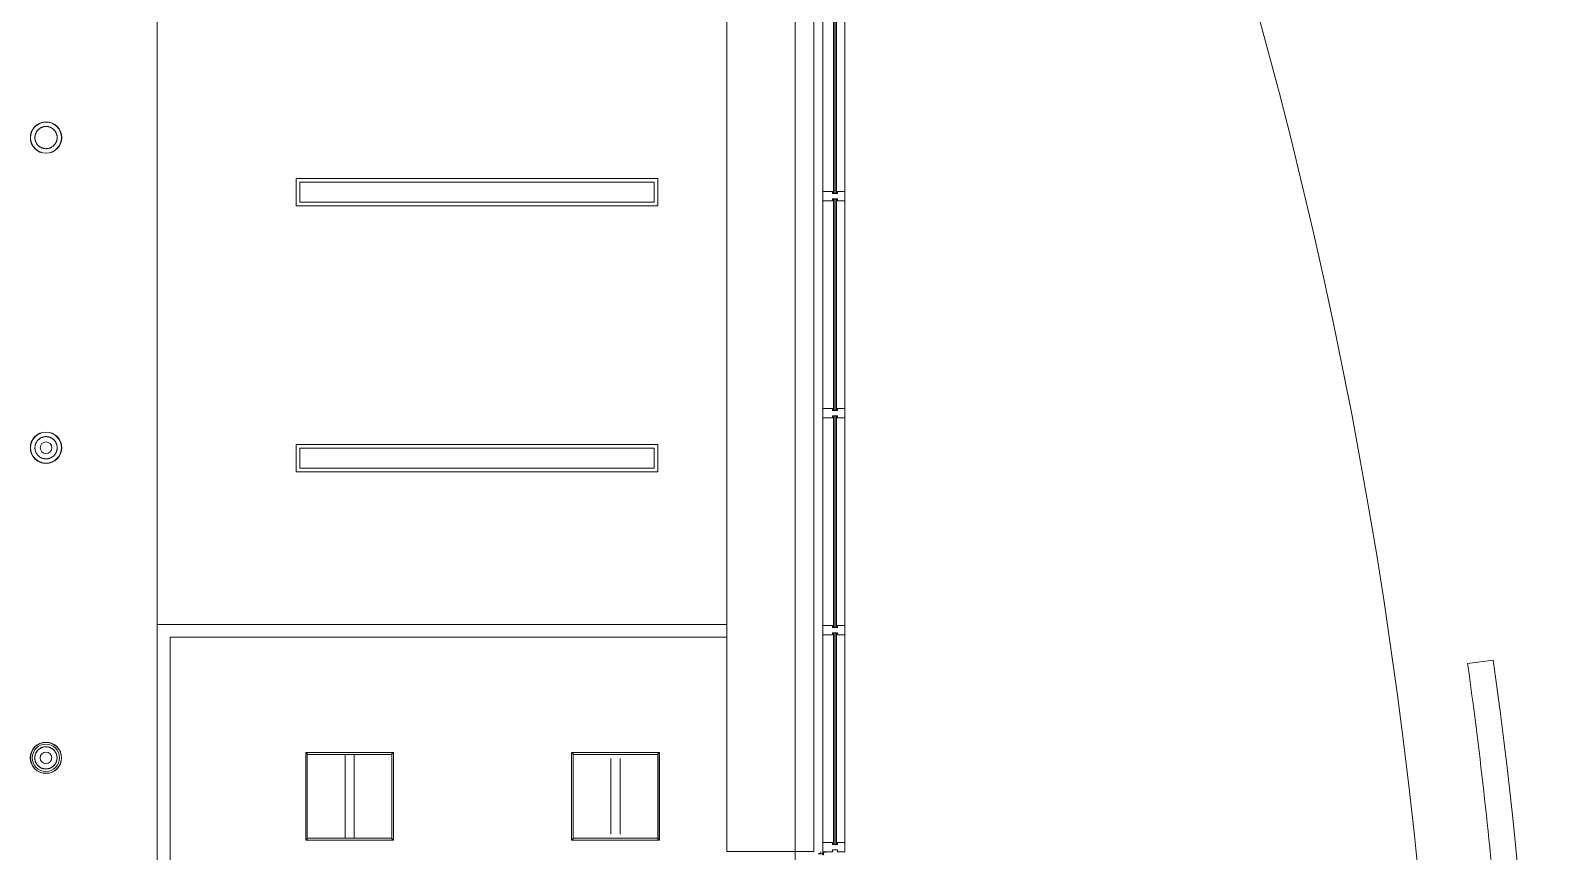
# Model space of a CAD drawing. Header units: inches. Extents: x 6512 to 15357, y -630 to 1499.
# Drawn here: x 14880.1 to 15289.7, y 232.3 to 454.8 of the extents above; entities that cross this region are included whole.
import ezdxf

# ---------------------------------------------------------------- set-up
doc = ezdxf.new("R2010")
doc.units = ezdxf.units.IN
doc.header["$MEASUREMENT"] = 0
for name, color, linetype, lineweight in [('A-CLNG', 13, 'Continuous', 18), ('E-LITE-EQPM', 33, 'Continuous', 25), ('P-SANR-FIXT', 6, 'Continuous', 18)]:
    doc.layers.add(name, color=color, linetype=linetype, lineweight=lineweight)

# ---------------------------------------------------------------- blocks, each defined once
blk = doc.blocks.new('Lighting-Troffer-Cooper-Metalux-Encounter-22EN-24EN-LD2 - See Type Catalog-5549915-3RD FLOOR RCP - NEW')
at = {"layer": 'E-LITE-EQPM', "lineweight": 9}
for p, q in [((-11.875, 11.84375), (-11.875, 11.59375)), ((11.875, 11.84375), (-11.875, 11.84375)), ((-11.875, 11.59375), (-11.46875, 11.59375)), ((-11.875, 11.59375), (-11.46875, 11.59375)), ((-11.875, 11.59375), (-11.875, -11.59375)), ((-11.46875, 11.59375), (-11.46875, 11.34375)), ((-11.46875, -11.59375), (-11.46875, 11.59375)), ((11.46875, 11.34375), (-11.46875, 11.34375)), ((-1.25, 11.34375), (-1.25, -11.34375)), ((1.25, -11.34375), (1.25, 11.34375)), ((11.46875, 11.34375), (11.46875, 11.59375)), ((11.46875, 11.59375), (11.875, 11.59375)), ((11.46875, 11.59375), (11.875, 11.59375)), ((11.46875, -11.59375), (11.46875, 11.59375)), ((11.875, 11.59375), (11.875, 11.84375)), ((11.875, 11.59375), (11.875, -11.59375)), ((-11.46875, -11.59375), (-11.875, -11.59375)), ((-11.875, -11.59375), (-11.875, -11.84375)), ((-11.46875, -11.59375), (-11.875, -11.59375)), ((-11.875, -11.84375), (11.875, -11.84375)), ((-11.46875, -11.34375), (11.46875, -11.34375)), ((-11.46875, -11.34375), (-11.46875, -11.59375)), ((11.46875, -11.59375), (11.46875, -11.34375)), ((11.875, -11.59375), (11.46875, -11.59375)), ((11.875, -11.59375), (11.46875, -11.59375)), ((11.875, -11.84375), (11.875, -11.59375))]:
    blk.add_line(p, q, dxfattribs=at)
blk = doc.blocks.new('Lighting-Focal_Point-Seem_6_LED_Linear - Not A Type - Load Type Catalog 8_-5149743-3RD FLOOR RCP - NEW')
at = {"layer": 'E-LITE-EQPM', "lineweight": 9}
for p, q in [((49, 3.7), (-49, 3.7)), ((-49, 3.7), (-49, -3.7)), ((-48, -2.7), (-48, 2.7)), ((-48, 2.7), (48, 2.7)), ((-48, 2.7), (-48, -2)), ((-47.95, 2.7), (-48, 2.7)), ((48, 2.7), (-47.95, 2.7)), ((-47.95, 2.7), (-47.95, -2.7)), ((-47.95, -2), (-47.95, 2.7)), ((48, 2.7), (47.95, 2.7)), ((47.95, 2.7), (47.95, -2.7)), ((48, -2.7), (48, 2.7)), ((48, 2.7), (48, -2.7)), ((48, -2.7), (48, 2.7)), ((49, -3.7), (49, 3.7)), ((-49, -3.7), (49, -3.7)), ((-48, -2), (-47.95, -2)), ((48, -2.7), (-48, -2.7)), ((-47.95, -2.7), (48, -2.7)), ((47.95, -2.7), (48, -2.7))]:
    blk.add_line(p, q, dxfattribs=at)
blk = doc.blocks.new('KREON Holon 80 - KREON Holon 80 - Pendant Mounted Cable-5584111-3RD FLOOR RCP - NEW')
at = {"layer": 'E-LITE-EQPM', "lineweight": 9, "flags": 128}
for points in [[(14.62, 0), (14.62, 0.12), (14.63, 0.24), (14.64, 0.36), (14.66, 0.48), (14.68, 0.6), (14.71, 0.71), (14.74, 0.83), (14.77, 0.95), (14.81, 1.06), (14.86, 1.17), (14.91, 1.28), (14.96, 1.39), (15.02, 1.49), (15.08, 1.6), (15.14, 1.7), (15.21, 1.8), (15.29, 1.89), (15.37, 1.98), (15.45, 2.07), (15.53, 2.16), (15.62, 2.24), (15.71, 2.32), (15.8, 2.39), (15.9, 2.46), (16, 2.53), (16.1, 2.59), (16.21, 2.65), (16.32, 2.71), (16.43, 2.76), (16.54, 2.8), (16.65, 2.84), (16.76, 2.88), (16.88, 2.91), (17, 2.94), (17.12, 2.96), (17.23, 2.98), (17.35, 3), (17.47, 3), (17.59, 3.01), (17.71, 3.01), (17.83, 3), (17.95, 2.99), (18.07, 2.97), (18.19, 2.95), (18.31, 2.93), (18.43, 2.9), (18.54, 2.87), (18.66, 2.83), (18.77, 2.78), (18.88, 2.74), (18.99, 2.68), (19.09, 2.63), (19.2, 2.57), (19.3, 2.5), (19.4, 2.43), (19.49, 2.36), (19.59, 2.28), (19.68, 2.2), (19.76, 2.12), (19.84, 2.03), (19.92, 1.94), (20, 1.85), (20.07, 1.75), (20.14, 1.65), (20.2, 1.55), (20.26, 1.45), (20.32, 1.34), (20.37, 1.23), (20.42, 1.12), (20.46, 1.01), (20.5, 0.89), (20.53, 0.78), (20.56, 0.66), (20.59, 0.54), (20.6, 0.42), (20.62, 0.31), (20.63, 0.19), (20.63, 0.06), (20.63, 0)], [(20.63, 0), (20.63, -0.12), (20.63, -0.24), (20.61, -0.36), (20.6, -0.48), (20.57, -0.6), (20.55, -0.71), (20.52, -0.83), (20.48, -0.95), (20.44, -1.06), (20.4, -1.17), (20.35, -1.28), (20.29, -1.39), (20.24, -1.49), (20.18, -1.6), (20.11, -1.7), (20.04, -1.8), (19.97, -1.89), (19.89, -1.98), (19.81, -2.07), (19.72, -2.16), (19.63, -2.24), (19.54, -2.32), (19.45, -2.39), (19.35, -2.46), (19.25, -2.53), (19.15, -2.59), (19.04, -2.65), (18.94, -2.71), (18.83, -2.76), (18.72, -2.8), (18.6, -2.84), (18.49, -2.88), (18.37, -2.91), (18.26, -2.94), (18.14, -2.96), (18.02, -2.98), (17.9, -3), (17.78, -3), (17.66, -3.01), (17.54, -3.01), (17.42, -3), (17.3, -2.99), (17.18, -2.97), (17.06, -2.95), (16.94, -2.93), (16.83, -2.9), (16.71, -2.87), (16.6, -2.83), (16.49, -2.78), (16.38, -2.74), (16.27, -2.68), (16.16, -2.63), (16.06, -2.57), (15.96, -2.5), (15.86, -2.43), (15.76, -2.36), (15.67, -2.28), (15.58, -2.2), (15.49, -2.12), (15.41, -2.03), (15.33, -1.94), (15.25, -1.85), (15.18, -1.75), (15.11, -1.65), (15.05, -1.55), (14.99, -1.45), (14.93, -1.34), (14.88, -1.23), (14.84, -1.12), (14.79, -1.01), (14.75, -0.89), (14.72, -0.78), (14.69, -0.66), (14.67, -0.54), (14.65, -0.42), (14.63, -0.31), (14.62, -0.19), (14.62, -0.06), (14.62, 0)]]:
    blk.add_lwpolyline(points, dxfattribs=at)
at = {"layer": 'E-LITE-EQPM', "lineweight": 9}
for radius, start, end in [(4.25, 0, 180), (4.19, 0, 180), (4.25, 180, 0), (4.19, 180, 0)]:
    blk.add_arc((17.63, 0), radius, start, end, dxfattribs=at)
blk = doc.blocks.new('Lighting-Troffer-Cooper-Metalux-Encounter-22EN-24EN-LD2 - See Type Catalog-V7-3RD FLOOR RCP - NEW')
at = {"layer": 'E-LITE-EQPM', "lineweight": 9}
for p, q in [((-11.875, 11.84375), (-11.875, 11.59375)), ((11.875, 11.84375), (-11.875, 11.84375)), ((-11.875, 11.59375), (-11.46875, 11.59375)), ((-11.875, 11.59375), (-11.46875, 11.59375)), ((-11.875, 11.59375), (-11.875, -11.59375)), ((-11.46875, 11.59375), (-11.46875, 11.34375)), ((-11.46875, -11.59375), (-11.46875, 11.59375)), ((11.46875, 11.34375), (-11.46875, 11.34375)), ((-1.25, 10.21875), (-1.25, -10.21875)), ((1.25, -10.21875), (1.25, 10.21875)), ((11.46875, 11.34375), (11.46875, 11.59375)), ((11.46875, 11.59375), (11.875, 11.59375)), ((11.46875, 11.59375), (11.875, 11.59375)), ((11.46875, -11.59375), (11.46875, 11.59375)), ((11.875, 11.59375), (11.875, 11.84375)), ((11.875, 11.59375), (11.875, -11.59375)), ((-11.46875, -11.59375), (-11.875, -11.59375)), ((-11.875, -11.59375), (-11.875, -11.84375)), ((-11.46875, -11.59375), (-11.875, -11.59375)), ((-11.875, -11.84375), (11.875, -11.84375)), ((-11.46875, -11.34375), (11.46875, -11.34375)), ((-11.46875, -11.34375), (-11.46875, -11.59375)), ((11.46875, -11.59375), (11.46875, -11.34375)), ((11.875, -11.59375), (11.46875, -11.59375)), ((11.875, -11.59375), (11.46875, -11.59375)), ((11.875, -11.84375), (11.875, -11.59375))]:
    blk.add_line(p, q, dxfattribs=at)
blk = doc.blocks.new('KREON Holon 80 - KREON Holon 80 - Pendant Mounted Cable-V20-3RD FLOOR RCP - NEW')
at = {"layer": 'E-LITE-EQPM', "lineweight": 9, "flags": 128}
for points in [[(14.62, 0), (14.62, 0.12), (14.63, 0.24), (14.64, 0.36), (14.66, 0.48), (14.68, 0.6), (14.71, 0.71), (14.74, 0.83), (14.77, 0.95), (14.81, 1.06), (14.86, 1.17), (14.91, 1.28), (14.96, 1.39), (15.02, 1.49), (15.08, 1.6), (15.14, 1.7), (15.21, 1.8), (15.29, 1.89), (15.37, 1.98), (15.45, 2.07), (15.53, 2.16), (15.62, 2.24), (15.71, 2.32), (15.8, 2.39), (15.9, 2.46), (16, 2.53), (16.1, 2.59), (16.21, 2.65), (16.32, 2.71), (16.43, 2.76), (16.54, 2.8), (16.65, 2.84), (16.76, 2.88), (16.88, 2.91), (17, 2.94), (17.12, 2.96), (17.23, 2.98), (17.35, 3), (17.47, 3), (17.59, 3.01), (17.71, 3.01), (17.83, 3), (17.95, 2.99), (18.07, 2.97), (18.19, 2.95), (18.31, 2.93), (18.43, 2.9), (18.54, 2.87), (18.66, 2.83), (18.77, 2.78), (18.88, 2.74), (18.99, 2.68), (19.09, 2.63), (19.2, 2.57), (19.3, 2.5), (19.4, 2.43), (19.49, 2.36), (19.59, 2.28), (19.68, 2.2), (19.76, 2.12), (19.84, 2.03), (19.92, 1.94), (20, 1.85), (20.07, 1.75), (20.14, 1.65), (20.2, 1.55), (20.26, 1.45), (20.32, 1.34), (20.37, 1.23), (20.42, 1.12), (20.46, 1.01), (20.5, 0.89), (20.53, 0.78), (20.56, 0.66), (20.59, 0.54), (20.6, 0.42), (20.62, 0.31), (20.63, 0.19), (20.63, 0.06), (20.63, 0)], [(20.63, 0), (20.63, -0.12), (20.63, -0.24), (20.61, -0.36), (20.6, -0.48), (20.57, -0.6), (20.55, -0.71), (20.52, -0.83), (20.48, -0.95), (20.44, -1.06), (20.4, -1.17), (20.35, -1.28), (20.29, -1.39), (20.24, -1.49), (20.18, -1.6), (20.11, -1.7), (20.04, -1.8), (19.97, -1.89), (19.89, -1.98), (19.81, -2.07), (19.72, -2.16), (19.63, -2.24), (19.54, -2.32), (19.45, -2.39), (19.35, -2.46), (19.25, -2.53), (19.15, -2.59), (19.04, -2.65), (18.94, -2.71), (18.83, -2.76), (18.72, -2.8), (18.6, -2.84), (18.49, -2.88), (18.37, -2.91), (18.26, -2.94), (18.14, -2.96), (18.02, -2.98), (17.9, -3), (17.78, -3), (17.66, -3.01), (17.54, -3.01), (17.42, -3), (17.3, -2.99), (17.18, -2.97), (17.06, -2.95), (16.94, -2.93), (16.83, -2.9), (16.71, -2.87), (16.6, -2.83), (16.49, -2.78), (16.38, -2.74), (16.27, -2.68), (16.16, -2.63), (16.06, -2.57), (15.96, -2.5), (15.86, -2.43), (15.76, -2.36), (15.67, -2.28), (15.58, -2.2), (15.49, -2.12), (15.41, -2.03), (15.33, -1.94), (15.25, -1.85), (15.18, -1.75), (15.11, -1.65), (15.05, -1.55), (14.99, -1.45), (14.93, -1.34), (14.88, -1.23), (14.84, -1.12), (14.79, -1.01), (14.75, -0.89), (14.72, -0.78), (14.69, -0.66), (14.67, -0.54), (14.65, -0.42), (14.63, -0.31), (14.62, -0.19), (14.62, -0.06), (14.62, 0)]]:
    blk.add_lwpolyline(points, dxfattribs=at)
at = {"layer": 'E-LITE-EQPM', "lineweight": 9}
for radius, start, end in [(4.25, 0, 180), (4.19, 0, 180), (1.57, 0, 180), (4.25, 180, 0), (4.19, 180, 0), (1.57, 180, 0)]:
    blk.add_arc((17.63, 0), radius, start, end, dxfattribs=at)
blk = doc.blocks.new('KREON Holon 80 - KREON Holon 80 - Pendant Mounted Cable-V21-3RD FLOOR RCP - NEW')
at = {"layer": 'E-LITE-EQPM', "lineweight": 9, "flags": 128}
for points in [[(14.62, 0), (14.62, 0.12), (14.63, 0.24), (14.64, 0.36), (14.66, 0.48), (14.68, 0.6), (14.71, 0.71), (14.74, 0.83), (14.77, 0.95), (14.81, 1.06), (14.86, 1.17), (14.91, 1.28), (14.96, 1.39), (15.02, 1.49), (15.08, 1.6), (15.14, 1.7), (15.21, 1.8), (15.29, 1.89), (15.37, 1.98), (15.45, 2.07), (15.53, 2.16), (15.62, 2.24), (15.71, 2.32), (15.8, 2.39), (15.9, 2.46), (16, 2.53), (16.1, 2.59), (16.21, 2.65), (16.32, 2.71), (16.43, 2.76), (16.54, 2.8), (16.65, 2.84), (16.76, 2.88), (16.88, 2.91), (17, 2.94), (17.12, 2.96), (17.23, 2.98), (17.35, 3), (17.47, 3), (17.59, 3.01), (17.71, 3.01), (17.83, 3), (17.95, 2.99), (18.07, 2.97), (18.19, 2.95), (18.31, 2.93), (18.43, 2.9), (18.54, 2.87), (18.66, 2.83), (18.77, 2.78), (18.88, 2.74), (18.99, 2.68), (19.09, 2.63), (19.2, 2.57), (19.3, 2.5), (19.4, 2.43), (19.49, 2.36), (19.59, 2.28), (19.68, 2.2), (19.76, 2.12), (19.84, 2.03), (19.92, 1.94), (20, 1.85), (20.07, 1.75), (20.14, 1.65), (20.2, 1.55), (20.26, 1.45), (20.32, 1.34), (20.37, 1.23), (20.42, 1.12), (20.46, 1.01), (20.5, 0.89), (20.53, 0.78), (20.56, 0.66), (20.59, 0.54), (20.6, 0.42), (20.62, 0.31), (20.63, 0.19), (20.63, 0.06), (20.63, 0)], [(20.63, 0), (20.63, -0.12), (20.63, -0.24), (20.61, -0.36), (20.6, -0.48), (20.57, -0.6), (20.55, -0.71), (20.52, -0.83), (20.48, -0.95), (20.44, -1.06), (20.4, -1.17), (20.35, -1.28), (20.29, -1.39), (20.24, -1.49), (20.18, -1.6), (20.11, -1.7), (20.04, -1.8), (19.97, -1.89), (19.89, -1.98), (19.81, -2.07), (19.72, -2.16), (19.63, -2.24), (19.54, -2.32), (19.45, -2.39), (19.35, -2.46), (19.25, -2.53), (19.15, -2.59), (19.04, -2.65), (18.94, -2.71), (18.83, -2.76), (18.72, -2.8), (18.6, -2.84), (18.49, -2.88), (18.37, -2.91), (18.26, -2.94), (18.14, -2.96), (18.02, -2.98), (17.9, -3), (17.78, -3), (17.66, -3.01), (17.54, -3.01), (17.42, -3), (17.3, -2.99), (17.18, -2.97), (17.06, -2.95), (16.94, -2.93), (16.83, -2.9), (16.71, -2.87), (16.6, -2.83), (16.49, -2.78), (16.38, -2.74), (16.27, -2.68), (16.16, -2.63), (16.06, -2.57), (15.96, -2.5), (15.86, -2.43), (15.76, -2.36), (15.67, -2.28), (15.58, -2.2), (15.49, -2.12), (15.41, -2.03), (15.33, -1.94), (15.25, -1.85), (15.18, -1.75), (15.11, -1.65), (15.05, -1.55), (14.99, -1.45), (14.93, -1.34), (14.88, -1.23), (14.84, -1.12), (14.79, -1.01), (14.75, -0.89), (14.72, -0.78), (14.69, -0.66), (14.67, -0.54), (14.65, -0.42), (14.63, -0.31), (14.62, -0.19), (14.62, -0.06), (14.62, 0)]]:
    blk.add_lwpolyline(points, dxfattribs=at)
at = {"layer": 'E-LITE-EQPM', "lineweight": 9}
for radius, start, end in [(4.25, 0, 180), (4.19, 0, 180), (3.69, 0, 180), (3.69, 0, 180), (3.01, 157.5336, 180), (3.07, 160.1936, 161.4714), (3.07, 153.2732, 154.9763), (3.01, 28.125, 151.875), (3.07, 137.3518, 139.1443), (3.07, 131.1341, 132.7544), (1.57, 0, 180), (3.07, 114.8518, 116.6443), (3.07, 108.6341, 110.2544), (3.07, 92.3518, 94.1443), (3.07, 86.9037, 87.7544), (3.07, 69.8518, 71.6443), (3.07, 63.6341, 65.2544), (3.07, 47.3518, 49.1443), (3.07, 41.1341, 42.7544), (3.07, 25.367, 26.9169), (3.01, 0, 22.3883), (3.07, 17.2285, 19.5828), (4.25, 180, 0), (4.19, 180, 0), (3.69, 180, 0), (3.69, 180, 0), (3.01, 180, 202.3883), (3.07, 197.2285, 199.5828), (3.07, 205.367, 206.9169), (3.01, 208.125, 331.875), (3.07, 221.1341, 222.7544), (3.07, 227.3518, 229.1443), (1.57, 180, 0), (3.07, 243.6341, 245.2544), (3.07, 249.8518, 251.6443), (3.07, 266.7389, 267.7544), (3.07, 273.0962, 274.1443), (3.07, 288.6341, 290.2544), (3.07, 294.8518, 296.6443), (3.07, 311.1341, 312.7544), (3.07, 317.3518, 319.1443), (3.07, 333.2732, 334.9763), (3.01, 337.5336, 0), (3.07, 340.1936, 341.4714)]:
    blk.add_arc((17.63, 0), radius, start, end, dxfattribs=at)
blk = doc.blocks.new('2941 Fairview Park_Clean for Revit_dwg-4584220-3RD FLOOR RCP - NEW')
at = {"layer": 'P-SANR-FIXT', "lineweight": 9, "flags": 128}
for points in [[(15100.73, 234.8), (15100.73, 448.24), (15100.73, 234.8), (15100.73, 528.23), (15100.73, 551.73), (15100.73, 528.23), (15100.73, 234.8), (15100.73, 406.15)], [(15087.23, 528.23), (15087.23, 232.3)], [(15094.73, 525.73), (15094.73, 234.8), (15094.73, 232.3), (15097.35, 232.3), (15097.35, 232.8), (15098.73, 232.8), (15098.73, 232.3), (15100.73, 232.3), (15100.73, 234.8), (15098.73, 234.8), (15098.73, 234.3), (15097.35, 234.3), (15097.35, 234.8), (15094.73, 234.8)], [(15097.6, 410.62), (15097.6, 467.9)], [(15097.79, 410.62), (15097.79, 467.9)], [(15098.29, 410.62), (15098.29, 467.9)], [(15098.48, 410.62), (15098.48, 467.9)], [(15094.73, 411.12), (15097.35, 411.12), (15097.35, 410.62), (15098.73, 410.62), (15098.73, 411.12), (15100.73, 411.12), (15100.73, 408.62), (15098.73, 408.62), (15098.73, 409.12), (15097.35, 409.12), (15097.35, 408.62), (15094.73, 408.62), (15094.73, 411.12), (15097.35, 411.12), (15097.35, 410.62), (15098.73, 410.62), (15098.73, 411.12), (15100.73, 411.12), (15100.73, 408.62), (15098.73, 408.62), (15098.73, 409.12), (15097.35, 409.12), (15097.35, 408.62), (15094.73, 408.62)], [(15097.6, 351.85), (15097.6, 409.12), (15097.6, 351.85), (15097.6, 406.75)], [(15097.79, 351.85), (15097.79, 409.12), (15097.79, 351.85), (15097.79, 406.75)], [(15098.29, 351.85), (15098.29, 409.12), (15098.29, 351.85), (15098.29, 408.1)], [(15098.48, 351.85), (15098.48, 409.12), (15098.48, 351.85), (15098.48, 408.61)], [(15094.73, 352.35), (15097.35, 352.35), (15097.35, 351.85), (15098.73, 351.85), (15098.73, 352.35), (15100.73, 352.35), (15100.73, 349.85), (15098.73, 349.85), (15098.73, 350.35), (15097.35, 350.35), (15097.35, 349.85), (15094.73, 349.85), (15094.73, 352.35), (15097.35, 352.35), (15097.35, 351.85), (15098.73, 351.85), (15098.73, 352.35), (15100.73, 352.35), (15100.73, 349.85), (15098.73, 349.85), (15098.73, 350.35), (15097.35, 350.35), (15097.35, 349.85), (15094.73, 349.85)], [(15097.6, 293.07), (15097.6, 350.35), (15097.6, 293.07), (15097.6, 350.35)], [(15097.79, 293.07), (15097.79, 350.35), (15097.79, 293.07), (15097.79, 350.35)], [(15098.29, 293.07), (15098.29, 350.35), (15098.29, 293.07), (15098.29, 350.35)], [(15098.48, 293.07), (15098.48, 350.35), (15098.48, 293.07), (15098.48, 350.35)], [(15094.73, 293.57), (15097.35, 293.57), (15097.35, 293.07), (15098.73, 293.07), (15098.73, 293.57), (15100.73, 293.57), (15100.73, 291.07), (15098.73, 291.07), (15098.73, 291.57), (15097.35, 291.57), (15097.35, 291.07), (15094.73, 291.07), (15094.73, 293.57), (15097.35, 293.57), (15097.35, 293.07), (15098.73, 293.07), (15098.73, 293.57), (15100.73, 293.57), (15100.73, 291.07), (15098.73, 291.07), (15098.73, 291.57), (15097.35, 291.57), (15097.35, 291.07), (15094.73, 291.07)], [(15097.6, 291.57), (15097.6, 234.3), (15097.6, 291.57), (15097.6, 234.3), (15097.6, 291.57), (15097.6, 234.3)], [(15097.79, 291.57), (15097.79, 234.3), (15097.79, 291.57), (15097.79, 234.3), (15097.79, 291.57), (15097.79, 234.3)], [(15098.29, 291.57), (15098.29, 234.3), (15098.29, 291.57), (15098.29, 234.3), (15098.29, 291.57), (15098.29, 234.3)], [(15098.48, 291.57), (15098.48, 234.3), (15098.48, 291.57), (15098.48, 234.3), (15098.48, 291.57), (15098.48, 234.3)], [(15276.32, 284.23), (15269.39, 283.26)], [(15094.73, 234.8), (15097.35, 234.8), (15097.35, 234.3), (15098.73, 234.3), (15098.73, 234.8), (15100.73, 234.8), (15100.73, 232.3), (15098.73, 232.3), (15098.73, 232.8), (15097.35, 232.8), (15097.35, 232.3), (15094.73, 232.3)], [(15094.17, 232.3), (15094.17, 231.8), (15093.6, 231.8), (15093.6, 231.74), (15094.79, 231.74), (15094.79, 232.3), (15094.79, 231.42), (15094.92, 231.42), (15094.92, 232.17), (15095.67, 232.17), (15095.67, 232.3), (15095.67, 232.17), (15094.92, 232.17), (15094.92, 231.42), (15094.79, 231.42), (15094.79, 232.3), (15094.79, 231.74), (15093.6, 231.74), (15093.6, 231.8), (15094.17, 231.8)]]:
    blk.add_lwpolyline(points, close=True, dxfattribs=at)
for points in [[(15094.23, 231.8), (15094.23, 232.3), (15094.17, 232.3), (15094.17, 231.8)], [(15094.17, 231.8), (15094.17, 232.3), (15094.23, 232.3), (15094.23, 231.8)], [(15094.73, 231.8), (15094.73, 232.3), (15094.79, 232.3), (15094.73, 232.3), (15094.73, 406.15), (15094.73, 232.3), (15094.73, 448.24), (15094.73, 232.3), (15094.73, 231.8)], [(15094.23, 231.8), (15094.23, 232.3), (15094.23, 231.8), (15094.23, 232.3), (15094.17, 232.3), (15094.23, 232.3), (15094.23, 231.8)]]:
    blk.add_lwpolyline(points, dxfattribs=at)
at = {"layer": 'P-SANR-FIXT', "lineweight": 9}
for radius, start, end in [(1382, 328.60172, 37.21846), (1382, 328.60172, 37.21846), (1402, 5.06454, 7.91103), (1402, 5.06454, 7.91103), (1409, 358.37524, 7.91103), (1409, 358.37524, 7.91103)]:
    blk.add_arc((13880.73, 90.3), radius, start, end, dxfattribs=at)

msp = doc.modelspace()

# ---------------------------------------------------------------- linework, layer by layer
at = {"layer": 'A-CLNG', "lineweight": 13}
for p, q in [((15068.73, 232.39), (15068.73, 528.23)), ((15092.28, 528.23), (15092.28, 232.39)), ((14914.48, 293.89), (14914.48, 464.85)), ((14953.1, 413.63), (14953.1, 408.23)), ((15049.1, 413.63), (14953.1, 413.63)), ((15049.1, 408.23), (15049.1, 413.63)), ((14953.1, 408.23), (15049.1, 408.23)), ((14953.1, 341.61), (14953.1, 336.21)), ((15049.1, 341.61), (14953.1, 341.61)), ((15049.1, 336.21), (15049.1, 341.61)), ((14953.1, 336.21), (15049.1, 336.21)), ((15068.73, 293.89), (14914.48, 293.89)), ((14914.48, 200.39), (14914.48, 293.89)), ((14917.98, 290.39), (15068.73, 290.39)), ((14917.98, 203.89), (14917.98, 290.39)), ((14978.48, 259.14), (14954.73, 259.14)), ((14954.73, 259.14), (14954.73, 235.45)), ((14978.48, 235.45), (14978.48, 259.14)), ((15050.48, 259.14), (15026.73, 259.14)), ((15026.73, 259.14), (15026.73, 235.45)), ((15050.48, 235.45), (15050.48, 259.14)), ((14954.73, 235.45), (14978.48, 235.45)), ((15026.73, 235.45), (15050.48, 235.45)), ((15092.28, 232.39), (15068.73, 232.39)), ((15087.23, 232.39), (15087.23, 203.89))]:
    msp.add_line(p, q, dxfattribs=at)

# ---------------------------------------------------------------- block references
at = {"color": 9, "lineweight": 9}
msp.add_blockref('2941 Fairview Park_Clean for Revit_dwg-4584220-3RD FLOOR RCP - NEW', (0, 0), dxfattribs=at)
at = {"layer": 'E-LITE-EQPM', "lineweight": 9, "extrusion": (0, 0, -1)}
for name, p, rotation in [('KREON Holon 80 - KREON Holon 80 - Pendant Mounted Cable-5584111-3RD FLOOR RCP - NEW', (-14884.38, 408.1), 90), ('Lighting-Focal_Point-Seem_6_LED_Linear - Not A Type - Load Type Catalog 8_-5149743-3RD FLOOR RCP - NEW', (-15001.1, 410.93), 180), ('KREON Holon 80 - KREON Holon 80 - Pendant Mounted Cable-V20-3RD FLOOR RCP - NEW', (-14884.38, 324.1), 90), ('Lighting-Focal_Point-Seem_6_LED_Linear - Not A Type - Load Type Catalog 8_-5149743-3RD FLOOR RCP - NEW', (-15001.1, 338.91), 180), ('KREON Holon 80 - KREON Holon 80 - Pendant Mounted Cable-V21-3RD FLOOR RCP - NEW', (-14884.35, 240.1), 90)]:
    msp.add_blockref(name, p, dxfattribs=dict(at, rotation=rotation))
for name, p in [('Lighting-Troffer-Cooper-Metalux-Encounter-22EN-24EN-LD2 - See Type Catalog-5549915-3RD FLOOR RCP - NEW', (-14966.6, 247.3)), ('Lighting-Troffer-Cooper-Metalux-Encounter-22EN-24EN-LD2 - See Type Catalog-V7-3RD FLOOR RCP - NEW', (-15038.6, 247.3))]:
    msp.add_blockref(name, p, dxfattribs=at)

doc.saveas('drawing.dxf')
